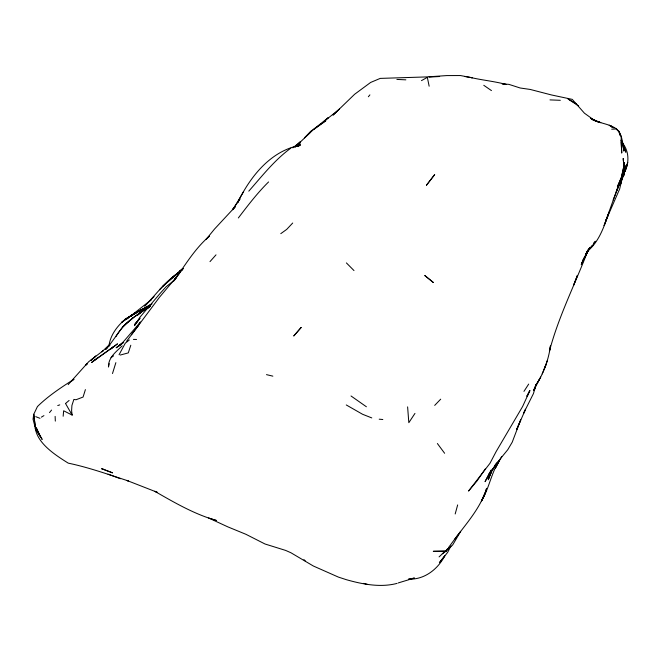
<?xml version="1.0" encoding="UTF-8"?>
<svg xmlns="http://www.w3.org/2000/svg" width="661" height="661" viewBox="0 0 661 661"><rect width="100%" height="100%" fill="white"/><g stroke="black" fill="none" stroke-linecap="round" stroke-linejoin="round"><path stroke-width="0.99" d="M623.918 170.464L623.753 175.454L617.853 187.327L604.088 225.583L609.475 211.429M623.992 168.464L624.191 162.466L624.348 170.505L623.753 175.454L626.041 165.424L625.199 170.951C629.305 161.846 628.983 151.278 622.637 143.239L625.827 152.237L622.133 141.165L623.893 151.088C622.332 143.71 622.753 134.323 616.548 128.953C609.268 123.772 600.105 123.442 592.297 119.542M63.159 416.256L63.654 410.778L72.165 415.091L71.595 410.762L71.917 405.466L73.883 399.426L75.998 399.756L83.071 397.054L85.401 389.61M625.199 170.951L626.017 166.489L624.414 171.075M108.958 346.009C110.222 335.201 117.237 326.047 125.301 319.197L141.809 309.34L124.946 319.445L150.725 304.638M457.66 504.921L455.189 513.969M622.232 178.007L619.654 188.988L605.501 221.41L608.269 214.66C603.435 228.318 598.461 242.727 586.547 251.973M112.494 373.539L115.873 362.641M109.255 363.699L108.478 367.029C108.131 357.618 116.121 351.751 122.194 345.86M622.042 178.255L620.522 184.221L622.745 176.669M536.021 384.776L533.452 393.559L523.603 413.257L525.569 409.217L516.646 429.543L520.728 419.776L512.225 442.184L507.788 449.678L499.443 459.899L492.048 470.235L488.231 478.68L492.048 470.235L497.626 461.956M623.728 173.711L626.545 167.076L627.719 162.507L624.967 171.149M540.739 377.043L536.294 384.537C543.838 372.928 548.589 359.567 550.464 345.868L549.431 351.206C558.595 316.214 575.376 283.594 588.224 249.841L582.548 262.177L587.712 250.924L585.431 254.741L590.025 247.346L587.538 251.031L593.578 244.611L586.588 251.882M535.972 384.495L534.666 389.015L536.137 384.652L533.485 390.668L539.74 378.745M130.804 345.24L128.275 352.9L120.252 355.04M622.497 176.57L613.177 200.027M544.333 368.97L547.366 360.534M618.861 184.675L616.283 191.624L622.72 176.512M545.614 365.318L545.87 364.657L542.21 373.903M581.854 263.037L583.655 258.591M623.505 174.636L624.686 171.827M623.761 173.356L626.545 167.076M581.953 263.086L585.043 256.228M581.209 264.755L584.993 256.344M527.982 394.551L527.024 396.236L529.8 390.725L527.007 395.956M582.465 261.574L584.993 256.286M582.531 261.508L589.025 248.99M119.063 354.759L125.309 343.166L129.358 339.969M450.885 546.077L447.621 552.414L439.383 562.701L444.779 555.851C437.756 569.361 424.321 579.813 408.531 579.168L410.498 578.788M446.844 549.324L445.927 551.043L448.984 547.746L447.505 549.084M175.173 279.025L180.693 271.564M529.915 390.494L522.595 406.54L496.114 451.62L489.966 463.32L468.542 491.057L477.035 480.935L485.24 468.988M232.978 209.554L243.612 191.607M588.968 249.271L585.415 255.41L587.538 251.477L592.512 245.181M493.817 467.294L491.858 470.632L488.297 479.688L491.858 470.632L497.13 462.717M494.8 465.625L495.783 463.956M501.707 456.52L495.395 468.104L499.427 460.337C491.23 472.855 489.289 488.107 481.572 500.749L485.405 492.619L486.603 488.297C480.696 507.805 466.55 523.264 454.603 539.335L448.703 547.333M173.736 281.074L176.107 277.314L174.578 280C185.344 264.813 195.119 248.387 209.405 236.159L206.141 239.315L214.486 229.094L235.523 206.455L232.424 209.727L239.968 198.961L237.621 202.737C250.056 176.867 270.539 150.749 300.325 145.255L298.053 146.354M174.521 280.082L176.429 277.083L159.549 297.169L126.664 341.192M523.958 391.386L528.684 384.082M414.959 413.414L408.82 422.701L407.614 406.879M149.32 306.762L132.977 317.883L125.954 323.634L122.748 326.831L110.693 343.447L102.009 351.718M115.849 336.68C123.657 323.13 137.091 314.438 150.047 306.324L146.701 308.423M460.684 531.353L452.711 544.895L446.249 551.034M136.844 327.269L140.479 322.039L123.276 341.902L118.542 346.124L122.244 343.356M454.603 539.335L460.073 532.146M131.415 334.73L138.678 325.278M238.348 217.956C247.858 205.505 257.385 192.962 268.573 181.949M178.875 273.828L180.75 271.44M181.635 270.324L182.833 268.804M593.76 243.612L595.627 241.248L593.619 243.496M49.501 412.604L51.566 410.068M248.792 191.153C261.979 176.173 274.596 160.02 290.774 148.188M368.359 96.762L369.896 94.878M139.76 318.511L134.423 325.65L140.182 316.933L160.169 293.36L166.035 286.824L174.438 280.14M138.256 320.255L134.951 324.121L140.066 318.247M68.157 384.652L88.723 361.691L103.331 350.561L101.951 351.776M209.983 261.632L216.007 254.849M177.173 273.794C164.151 282.321 155.55 295.384 144.627 306.109L153.972 296.566L148.626 301.821L150.848 300.077M593.685 243.43L595.04 241.909M91.061 360.542L95.828 355.998L90.821 360.542M91.011 360.551L92.416 359.047L90.945 360.394M292.707 223.021L286.7 229.4L280.785 233.655M434.69 405.4L440.689 399.17M339.481 108.949L333.061 115.105L354.627 94.267L370.656 82.435L380.232 78.395L439.656 76.511L429.039 76.775L446.786 75.585L460.436 75.544L472.309 77.783L464.716 76.486M105.686 349.157L110.015 344.811L105.859 349M105.603 349.264L107.437 347.438L105.438 349.372M159.441 289.766L167.927 281.454L182.453 268.928M439.078 556.909L444.547 551.745M137.885 314.653L143.718 309.728L149.84 306.06M162.49 286.469L182.436 269.614M137.926 314.876L143.718 309.728L137.67 314.975M297.475 146.461L300.342 143.924L297.301 146.453M122.748 326.831L132.977 317.883M65.778 403.301L69.099 400.459M323.394 121.872L338.25 110.123M325.072 120.434L328.583 117.443L314.264 128.771L294.913 147.188L300.284 141.842L292.84 147.841M309.827 132.878L304.531 137.827L310.579 131.415L325.832 120.723L314.297 129.093M177.784 273.001L172.538 277.389L183.031 268.622L179.28 271.754M179.445 271.985L182.477 269.581M71.595 381.149L73.858 379.356M126.639 319.156L129.035 317.272M130.638 316.024L151.344 299.673M94.672 360.121L91.615 362.468L113.7 346.62L94.672 360.121L98.406 357.279M122.946 342.803L116.129 347.802L123.69 342.415M130.539 316.355L135.232 312.926L121.822 322.204L130.837 315.636L152.088 303.845M111.007 357.642L113.552 355.874M442.333 553.744L446.142 551.134L433.286 551.307L445.977 551.15M144.693 310.158L149.353 307.01M146.362 309.042L148.857 307.357M151.319 304.44L147.172 307.208L151.452 304.357M73.883 379.298C61.126 387.486 48.261 395.914 37.429 406.565L33.736 414.34L33.05 419.231L34.736 425.725M142.09 311.331L149.94 306.39M149.65 306.605L147.973 307.646L149.7 306.58M41.37 417.149L43.932 415.629M146.378 307.068L138.967 311.215L142.338 309.472M421.47 80.634L427.337 77.345L429.146 86.203M397.104 583.374C380.645 587.794 362.625 584.283 346.455 579.722L338.374 577.086L313.314 565.99L290.906 552.745L285.626 550.415L265.011 543.995L245.909 534.295L227.789 526.85L208.579 517.976L216.544 520.513C194.491 514.283 174.512 502.616 154.757 491.288L157.268 492.321L127.16 480.564L128.284 480.927C108.454 474.482 88.665 467.418 68.207 463.13C55.35 455.008 35.901 442.895 34.983 425.791M57.747 405.557L59.754 404.871M398.219 582.936L414.439 578.02L412.464 578.408M611.714 129.192L616.548 128.953M133.415 339.39L136.546 339.465M549.977 99.902L560.305 100.298M396.873 79.419L405.871 79.841M503.062 83.939L508.904 84.368L520.182 87.996L530.246 89.45L551.324 94.92L572.252 99.373L584.423 113.188L594.685 120.566L591.62 118.906L600.7 122.632L598.965 122.111M379.207 419.19L382.818 419.52M502.22 84.005L506.301 84.484C494.568 81.32 482.431 80.229 470.607 77.486M266.482 374.638L272.861 376.15M363.633 583.382L367.549 584.423M600.7 122.632L595.751 121.12L590.686 118.294M108.049 474.177L120.451 478.729M35.727 416.653L39.99 418.33M371.779 417.909L362.616 414.298L346.265 404.953M592.578 119.517L598.106 121.855M590.579 118.253L594.685 120.566M576.086 103.744L568.03 98.952L578.615 105.975M612.458 127.243L609.211 125.202L613.829 127.87M617.324 130.316L618.944 131.332L621.125 136.629L621.348 142.14L620.91 140.173M351.024 395.98L366.392 406.771M617.242 130.176L618.944 131.332L619.82 135.265M483.778 85.302L491.462 90.598M612.516 127.267L611.268 126.135L612.681 127.449M346.397 262.913L353.982 270.564M303.944 559.619L305.374 561.065M437.375 443.514L444.622 453.272M65.646 403.706L72.165 415.091M35.33 426.973L33.736 414.34L35.33 426.973L42.164 439.433L35.281 428.435L40.271 436.516L36.347 427.593M55.127 416.372L55.326 421.107M621.208 142.338L621.745 152.898L621.208 142.338M624.141 165.002L621.398 177.512L617.382 186.782L624.348 170.505L623.191 158.59L624.348 170.505L621.398 177.512L624.141 165.002M577.4 275.439L573.674 285.098L577.4 275.439M485.405 492.619L481.415 501.236L485.405 492.619M489.057 473.871L485.067 481.671L491.297 470.029L489.057 473.871M434.649 174.636L426.477 185.204L434.649 174.636M301.135 327.501L293.831 335.887L301.135 327.501M87.285 363.748L85.814 365.087L87.244 363.79M183.031 268.622L179.404 271.539L182.99 268.663M114.113 346.381L110.18 349.372L117.509 343.827L114.113 346.381M150.064 306.324L148.436 307.324L150.097 306.34M103.389 469.269L101.546 468.715L112.568 472.863L103.389 469.269M433.368 282.528L424.858 275.571L433.368 282.528"/></g></svg>
